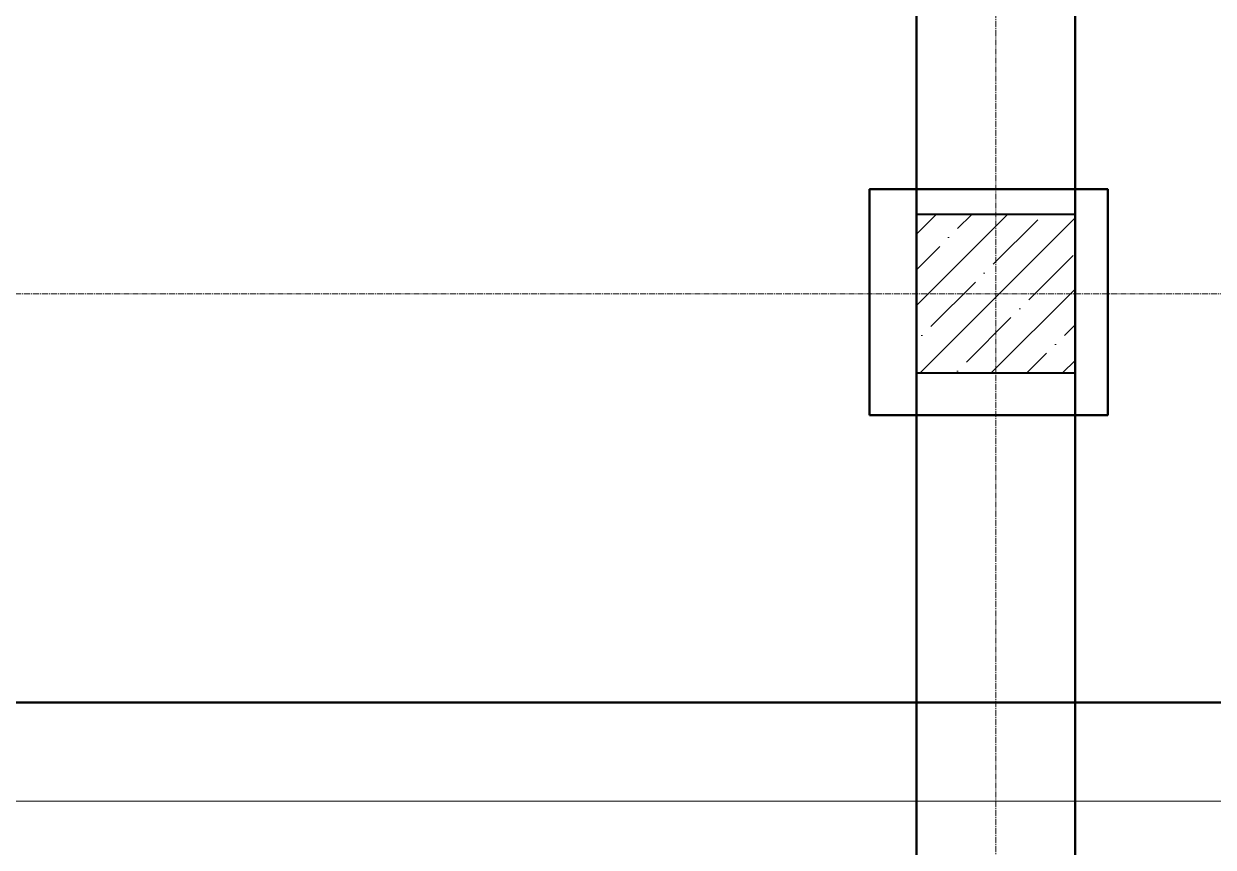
# Model space of a CAD drawing. Header units: millimetres. Extents: x -7155 to 483283, y -227682 to 148426.
# Drawn here: x 30536 to 34286, y 71155 to 73751 of the extents above; entities that cross this region are included whole.
import ezdxf

# ---------------------------------------------------------------- set-up
doc = ezdxf.new("R2010")
doc.units = ezdxf.units.MM
doc.linetypes.add('CENTER2', pattern=[28.575, 19.05, -3.175, 3.175, -3.175])
doc.linetypes.add('HIDDEN2', pattern=[4.7625, 3.175, -1.5875])
for name, color, linetype, lineweight in [('АР_Колонны', 70, 'Continuous', 30), ('АР_Стены ЖБ', 7, 'Continuous', 30), ('АР_Штриховка', 8, 'Continuous', 0)]:
    doc.layers.add(name, color=color, linetype=linetype, lineweight=lineweight)
doc.layers.add('АР_Оси_РД_100', color=7, linetype='Continuous', lineweight=0, true_color=0x525252)
doc.layers.add('РД_Оси_100', color=7, linetype='Continuous', lineweight=0, true_color=0x525252)
doc.layers.add('КР_Балки-0.5', color=60, linetype='Continuous', lineweight=50, plot=False)
doc.layers.add('РД_Витраж_проем', color=80, linetype='Continuous', lineweight=0, plot=False)

# ---------------------------------------------------------------- blocks, each defined once
blk = doc.blocks.new('СОШ_2200_АР_ОСИ_М100_28.05.24')
at = {"layer": 'АР_Оси_РД_100', "linetype": 'CENTER2'}
blk.add_line((-5954.958, 72900), (95715.503, 72900), dxfattribs=at)
blk.add_lwpolyline([(33600, 139938.679), (33600, -6155)], dxfattribs=at)

msp = doc.modelspace()

# ---------------------------------------------------------------- hatches: boundary and pattern name
at = {"layer": 'АР_Штриховка', "linetype": 'Continuous', "lineweight": 5, "true_color": 0x000000}
h = msp.add_hatch(dxfattribs=at)
h.set_pattern_fill('ANSI35', color=18, scale=25, style=0)
h.paths.add_polyline_path([(33350, 72650), (33850, 72650), (33850, 73150), (33350, 73150)], flags=0)

# ---------------------------------------------------------------- linework, layer by layer
at = {"color": 1, "lineweight": 50}
msp.add_lwpolyline([(29275, 90117.6), (28278, 90117.6), (28278, 71611), (44686.9, 71611), (44686.9, 90117.6)], dxfattribs=at)
msp.add_lwpolyline([(33202, 72517.2), (33953, 72517.2), (33953, 73229.2), (33202, 73229.2)], close=True, dxfattribs=at)
at = {"layer": 'АР_Колонны', "color": 18, "linetype": 'HIDDEN2', "lineweight": 25, "true_color": 0x000000}
for p, q in [((33350, 73150), (33850, 73150)), ((33350, 72650), (33350, 73150)), ((33850, 73150), (33850, 72650)), ((33850, 72650), (33350, 72650))]:
    msp.add_line(p, q, dxfattribs=at)
at = {"layer": 'АР_Колонны', "color": 18, "linetype": 'Continuous', "lineweight": 30, "true_color": 0x000000}
for p, q in [((33850, 73150), (33350, 73150)), ((33350, 73150), (33350, 72650)), ((33850, 72650), (33850, 73150)), ((33350, 72650), (33850, 72650))]:
    msp.add_line(p, q, dxfattribs=at)
at = {"layer": 'АР_Стены ЖБ', "color": 18, "linetype": 'Continuous', "lineweight": 40, "true_color": 0x000000}
for p, q in [((33850, 73150), (33350, 73150)), ((33350, 73150), (33350, 72650)), ((33850, 72650), (33850, 73150)), ((33350, 72650), (33850, 72650))]:
    msp.add_line(p, q, dxfattribs=at)
at = {"layer": 'КР_Балки-0.5', "color": 18, "ltscale": 200, "true_color": 0x000000}
for p, q in [((33350, 69075), (33350, 82950)), ((33350, 69075), (33350, 82950)), ((33850, 82950), (33850, 69075)), ((33850, 82950), (33850, 69075))]:
    msp.add_line(p, q, dxfattribs=at)
at = {"layer": 'РД_Витраж_проем', "color": 18, "linetype": 'Continuous', "lineweight": 0, "true_color": 0x000000}
msp.add_line((44500, 71300), (28700, 71300), dxfattribs=at)

# ---------------------------------------------------------------- block references
at = {"layer": 'РД_Оси_100'}
msp.add_blockref('СОШ_2200_АР_ОСИ_М100_28.05.24', (0, 0), dxfattribs=at)

doc.saveas('drawing.dxf')
